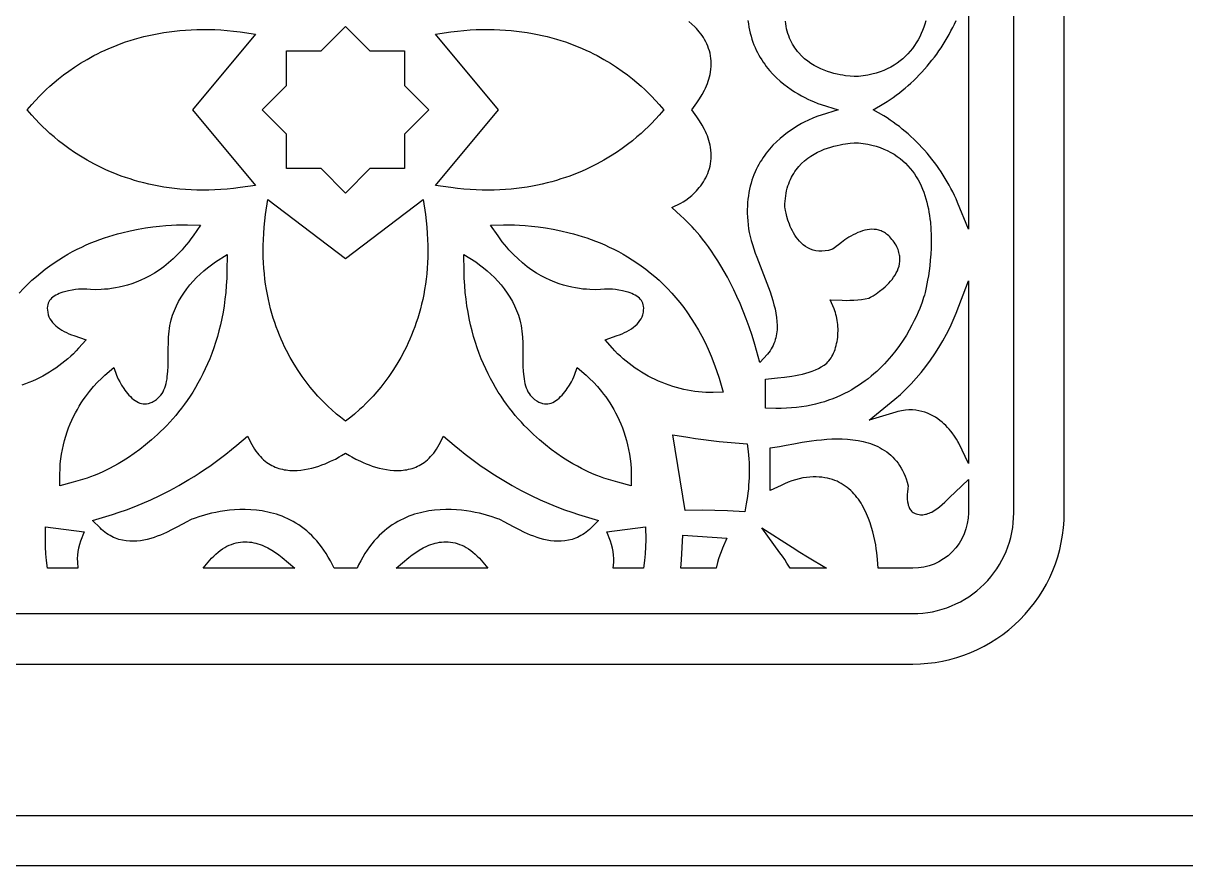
# Model space of a CAD drawing. Extents: x -600 to 600, y -1000 to 1000.
# Drawn here: x -221.3 to 9.1, y -740 to -572.9 of the extents above; entities that cross this region are included whole.
import ezdxf

# ---------------------------------------------------------------- set-up
doc = ezdxf.new("R2010")
doc.units = 0
doc.layers.add('LAYER_1', color=18, linetype='CONTINUOUS')
doc.layers.add('LAYER_2', color=4, linetype='CONTINUOUS')

msp = doc.modelspace()

# ---------------------------------------------------------------- linework, layer by layer
at = {"layer": 'LAYER_1'}
for points in [[(-34, -566.38), (-34, -613.78), (-36.15, -608.47), (-36.45, -607.77), (-36.77, -607.08), (-37.1, -606.39), (-37.45, -605.71), (-37.81, -605.03), (-38.19, -604.36), (-38.58, -603.7), (-38.98, -603.04), (-39.4, -602.4), (-39.83, -601.76), (-40.28, -601.13), (-40.74, -600.51), (-41.21, -599.89), (-41.69, -599.29), (-42.18, -598.7), (-42.69, -598.12), (-43.2, -597.55), (-43.73, -596.99), (-44.27, -596.44), (-44.81, -595.91), (-45.37, -595.39), (-45.93, -594.88), (-46.51, -594.38), (-47.09, -593.9), (-47.68, -593.43), (-48.28, -592.98), (-48.88, -592.54), (-49.5, -592.12), (-50.12, -591.71), (-50.74, -591.32), (-52.84, -590.08), (-50.74, -588.84), (-50.12, -588.45), (-49.5, -588.04), (-48.88, -587.62), (-48.28, -587.18), (-47.68, -586.73), (-47.09, -586.26), (-46.51, -585.78), (-45.93, -585.28), (-45.37, -584.78), (-44.81, -584.25), (-44.27, -583.72), (-43.73, -583.17), (-43.2, -582.61), (-42.69, -582.04), (-42.18, -581.46), (-41.69, -580.87), (-41.21, -580.27), (-40.74, -579.66), (-40.28, -579.04), (-39.83, -578.41), (-39.4, -577.77), (-38.98, -577.12), (-38.58, -576.46), (-38.19, -575.8), (-37.81, -575.13), (-37.45, -574.46), (-37.1, -573.77), (-36.77, -573.09), (-36.45, -572.39)], [(-77.68, -572.37), (-77.6, -573.03), (-77.49, -573.68), (-77.37, -574.31), (-77.23, -574.92), (-77.07, -575.51), (-76.89, -576.09), (-76.7, -576.66), (-76.49, -577.2), (-76.27, -577.74), (-76.03, -578.26), (-75.78, -578.76), (-75.52, -579.25), (-75.25, -579.72), (-74.96, -580.18), (-74.67, -580.63), (-74.36, -581.07), (-74.05, -581.49), (-73.73, -581.89), (-73.4, -582.28), (-72.72, -583.04), (-72.03, -583.74), (-71.31, -584.39), (-70.59, -584.99), (-69.87, -585.55), (-69.14, -586.06), (-68.43, -586.53), (-67.73, -586.95), (-67.06, -587.33), (-66.41, -587.67), (-65.8, -587.97), (-65.22, -588.24), (-64.7, -588.46), (-63.81, -588.81), (-63.19, -589.03), (-59.78, -590.08), (-63.19, -591.14), (-63.81, -591.35), (-64.7, -591.7), (-65.8, -592.19), (-66.41, -592.49), (-67.06, -592.83), (-67.73, -593.21), (-68.43, -593.64), (-69.14, -594.1), (-69.87, -594.61), (-70.59, -595.17), (-71.31, -595.77), (-72.03, -596.42), (-72.72, -597.12), (-73.4, -597.87), (-74.05, -598.68), (-74.36, -599.1), (-74.67, -599.53), (-74.96, -599.98), (-75.25, -600.44), (-75.52, -600.91), (-75.78, -601.4), (-76.03, -601.91), (-76.27, -602.42), (-76.49, -602.96), (-76.7, -603.51), (-76.89, -604.07), (-77.07, -604.65), (-77.23, -605.24), (-77.37, -605.86), (-77.49, -606.48), (-77.6, -607.13), (-77.68, -607.79), (-77.75, -608.47), (-77.79, -609.17), (-77.81, -609.88), (-77.81, -610.62), (-77.79, -611.37), (-77.73, -612.14), (-77.66, -612.93), (-77.56, -613.68), (-77.41, -614.44), (-77.23, -615.23), (-77.02, -616.02), (-76.78, -616.83), (-76.52, -617.66), (-76.23, -618.49), (-75.92, -619.33), (-75.27, -621.03), (-74.6, -622.75), (-73.93, -624.47), (-73.31, -626.19), (-73.02, -627.05), (-72.76, -627.9), (-72.52, -628.74), (-72.31, -629.59), (-72.14, -630.42), (-72.01, -631.25), (-71.93, -632.08), (-71.89, -632.89), (-71.92, -633.7), (-72, -634.49), (-72.07, -634.89), (-72.15, -635.28), (-72.26, -635.67), (-72.38, -636.05), (-72.52, -636.42), (-72.69, -636.8), (-72.87, -637.16), (-73.08, -637.52), (-73.3, -637.87), (-73.55, -638.21), (-73.82, -638.54), (-75.31, -640.18), (-76.33, -636.61), (-76.87, -634.85), (-77.44, -633.16), (-78.03, -631.55), (-78.62, -630), (-79.24, -628.53), (-79.86, -627.12), (-80.49, -625.77), (-81.12, -624.49), (-81.76, -623.28), (-82.4, -622.13), (-83.04, -621.04), (-83.67, -620.01), (-84.29, -619.04), (-84.91, -618.13), (-85.51, -617.27), (-86.1, -616.47), (-86.68, -615.73), (-87.23, -615.04), (-87.77, -614.41), (-88.27, -613.82), (-88.75, -613.29), (-89.64, -612.37), (-90.38, -611.64), (-90.98, -611.09), (-92.78, -609.46), (-90.97, -608.62), (-90.49, -608.35), (-89.96, -608), (-89.39, -607.57), (-88.79, -607.07), (-88.19, -606.49), (-87.9, -606.19), (-87.6, -605.86), (-87.32, -605.51), (-87.04, -605.15), (-86.77, -604.78), (-86.52, -604.39), (-86.27, -603.98), (-86.05, -603.57), (-85.84, -603.13), (-85.65, -602.69), (-85.48, -602.23), (-85.33, -601.76), (-85.2, -601.28), (-85.1, -600.78), (-85.02, -600.28), (-84.97, -599.75), (-84.96, -599.22), (-84.97, -598.67), (-85.02, -598.11), (-85.1, -597.53), (-85.19, -597.08), (-85.29, -596.63), (-85.42, -596.17), (-85.56, -595.72), (-85.72, -595.28), (-85.9, -594.83), (-86.09, -594.4), (-86.29, -593.97), (-86.75, -593.11), (-87.25, -592.27), (-87.78, -591.46), (-88.79, -590.08), (-87.78, -588.7), (-87.25, -587.89), (-86.75, -587.06), (-86.29, -586.19), (-86.09, -585.77), (-85.9, -585.33), (-85.72, -584.88), (-85.56, -584.44), (-85.42, -583.99), (-85.29, -583.54), (-85.19, -583.08), (-85.1, -582.63), (-85.02, -582.05), (-84.97, -581.49), (-84.96, -580.94), (-84.97, -580.41), (-85.02, -579.89), (-85.1, -579.38), (-85.2, -578.88), (-85.33, -578.4), (-85.48, -577.93), (-85.65, -577.47), (-85.84, -577.03), (-86.05, -576.6), (-86.27, -576.18), (-86.52, -575.77), (-86.77, -575.38), (-87.04, -575.01), (-87.32, -574.65), (-87.6, -574.3), (-87.9, -573.98), (-88.19, -573.67), (-88.79, -573.09), (-89.39, -572.59)], [(-42.42, -572.44), (-42.62, -573.09), (-42.84, -573.73), (-43.09, -574.36), (-43.36, -574.98), (-43.65, -575.6), (-43.97, -576.2), (-44.32, -576.79), (-44.69, -577.36), (-45.09, -577.92), (-45.52, -578.46), (-45.98, -578.98), (-46.47, -579.48), (-46.99, -579.96), (-47.54, -580.41), (-48.12, -580.84), (-48.73, -581.25), (-49.38, -581.63), (-50.06, -581.97), (-50.77, -582.29), (-51.51, -582.58), (-52.29, -582.83), (-53.1, -583.05), (-53.95, -583.23), (-54.83, -583.38), (-55.77, -583.5), (-56.1, -583.51), (-56.65, -583.49), (-57.4, -583.44), (-58.34, -583.33), (-58.87, -583.25), (-59.43, -583.14), (-60.02, -583.02), (-60.63, -582.87), (-61.27, -582.69), (-61.91, -582.48), (-62.57, -582.24), (-63.23, -581.96), (-63.89, -581.65), (-64.55, -581.29), (-65.2, -580.89), (-65.84, -580.45), (-66.45, -579.96), (-67.04, -579.41), (-67.6, -578.82), (-67.87, -578.5), (-68.13, -578.16), (-68.38, -577.81), (-68.61, -577.45), (-68.84, -577.08), (-69.05, -576.69), (-69.25, -576.28), (-69.43, -575.86), (-69.6, -575.42), (-69.75, -574.97), (-69.89, -574.51), (-70.01, -574.03), (-70.11, -573.53), (-70.19, -573.02), (-70.26, -572.5)], [(-222.09, -626.42), (-221.26, -625.54), (-220.42, -624.7), (-219.57, -623.89), (-218.7, -623.12), (-217.83, -622.39), (-216.94, -621.7), (-216.05, -621.04), (-215.16, -620.41), (-214.25, -619.81), (-213.35, -619.25), (-212.44, -618.72), (-211.53, -618.22), (-210.62, -617.75), (-209.71, -617.31), (-208.8, -616.89), (-207.9, -616.5), (-207, -616.14), (-206.11, -615.8), (-205.22, -615.49), (-204.35, -615.2), (-203.48, -614.94), (-202.63, -614.69), (-201.78, -614.46), (-200.14, -614.07), (-198.55, -613.75), (-197.04, -613.49), (-195.61, -613.3), (-194.28, -613.15), (-193.04, -613.04), (-191.91, -612.97), (-190.91, -612.93), (-190.03, -612.92), (-188.72, -612.92), (-186.18, -612.96), (-187.65, -615.1), (-188.08, -615.69), (-188.51, -616.26), (-188.94, -616.81), (-189.38, -617.33), (-189.82, -617.84), (-190.27, -618.32), (-190.72, -618.79), (-191.62, -619.67), (-192.54, -620.47), (-193.45, -621.2), (-194.37, -621.86), (-195.29, -622.46), (-196.21, -622.99), (-197.12, -623.47), (-198.02, -623.89), (-198.9, -624.25), (-199.77, -624.57), (-200.62, -624.84), (-201.45, -625.07), (-202.26, -625.26), (-203.04, -625.41), (-203.79, -625.54), (-204.5, -625.63), (-205.18, -625.69), (-205.83, -625.73), (-206.99, -625.76), (-207.96, -625.74), (-208.73, -625.69), (-209.24, -625.65), (-209.46, -625.64), (-209.9, -625.65), (-210.37, -625.69), (-210.95, -625.74), (-211.62, -625.84), (-212.35, -625.97), (-213.11, -626.16), (-213.47, -626.27), (-213.84, -626.4), (-214.19, -626.54), (-214.53, -626.7), (-214.85, -626.87), (-215.15, -627.06), (-215.43, -627.26), (-215.67, -627.47), (-215.89, -627.7), (-216.07, -627.93), (-216.23, -628.18), (-216.35, -628.45), (-216.45, -628.74), (-216.51, -629.06), (-216.54, -629.42), (-216.52, -629.81), (-216.46, -630.25), (-216.33, -630.74), (-216.27, -630.94), (-216.2, -631.12), (-216.01, -631.52), (-215.78, -631.89), (-215.51, -632.24), (-215.2, -632.58), (-214.86, -632.9), (-214.48, -633.21), (-214.08, -633.5), (-213.65, -633.78), (-213.2, -634.03), (-212.73, -634.27), (-212.25, -634.49), (-211.76, -634.7), (-211.28, -634.88), (-208.86, -635.69), (-210.32, -637.37), (-210.83, -637.92), (-211.36, -638.45), (-211.9, -638.96), (-212.46, -639.46), (-213.03, -639.95), (-213.62, -640.42), (-214.22, -640.87), (-214.84, -641.31), (-215.47, -641.73), (-216.11, -642.13), (-216.76, -642.52), (-217.42, -642.88), (-218.09, -643.23), (-218.77, -643.57), (-219.46, -643.88), (-220.16, -644.18), (-220.86, -644.45), (-221.57, -644.71)]]:
    msp.add_lwpolyline(points, dxfattribs=at)
for points in [[(-145.76, -601.75), (-152.6, -601.75), (-157.43, -606.59), (-162.27, -601.75), (-169.11, -601.75), (-169.1, -594.91), (-173.94, -590.08), (-169.1, -585.25), (-169.11, -578.41), (-162.27, -578.42), (-157.43, -573.58), (-152.6, -578.42), (-145.76, -578.41), (-145.77, -585.25), (-140.93, -590.08), (-145.77, -594.91)], [(-175.24, -605.1), (-178.32, -605.53), (-179.61, -605.68), (-180.87, -605.81), (-182.12, -605.9), (-183.34, -605.97), (-184.55, -606), (-185.73, -606.01), (-186.89, -606), (-188.04, -605.96), (-189.16, -605.89), (-190.26, -605.8), (-191.34, -605.69), (-192.4, -605.56), (-193.44, -605.4), (-194.46, -605.23), (-195.45, -605.04), (-196.43, -604.82), (-197.39, -604.6), (-198.32, -604.35), (-199.24, -604.09), (-200.14, -603.81), (-201.01, -603.52), (-201.87, -603.22), (-202.7, -602.91), (-203.51, -602.58), (-204.31, -602.25), (-205.08, -601.9), (-205.84, -601.55), (-207.28, -600.82), (-208.65, -600.07), (-209.93, -599.3), (-211.14, -598.53), (-212.27, -597.75), (-213.32, -596.98), (-214.29, -596.22), (-215.18, -595.48), (-216, -594.77), (-216.74, -594.09), (-217.4, -593.45), (-217.99, -592.86), (-218.94, -591.85), (-219.58, -591.13), (-220.51, -590.08), (-219.58, -589.03), (-218.94, -588.31), (-217.99, -587.31), (-217.4, -586.71), (-216.74, -586.07), (-216, -585.4), (-215.18, -584.68), (-214.29, -583.94), (-213.32, -583.18), (-212.27, -582.41), (-211.14, -581.63), (-209.93, -580.86), (-208.65, -580.09), (-207.28, -579.34), (-206.57, -578.97), (-205.83, -578.61), (-205.08, -578.26), (-204.31, -577.91), (-203.51, -577.58), (-202.7, -577.25), (-201.87, -576.94), (-201.01, -576.64), (-200.14, -576.35), (-199.24, -576.07), (-198.32, -575.81), (-197.39, -575.57), (-196.43, -575.34), (-195.45, -575.13), (-194.46, -574.93), (-193.44, -574.76), (-192.4, -574.61), (-191.34, -574.47), (-190.26, -574.36), (-189.16, -574.27), (-188.04, -574.21), (-186.89, -574.16), (-185.73, -574.15), (-184.55, -574.16), (-183.34, -574.2), (-182.12, -574.26), (-180.87, -574.35), (-179.61, -574.48), (-178.32, -574.63), (-175.24, -575.07), (-187.75, -590.08)], [(-133.99, -574.35), (-132.75, -574.26), (-131.52, -574.2), (-130.32, -574.16), (-129.14, -574.15), (-127.97, -574.16), (-126.83, -574.21), (-125.71, -574.27), (-124.61, -574.36), (-123.53, -574.47), (-122.47, -574.61), (-121.43, -574.76), (-120.41, -574.93), (-119.41, -575.13), (-118.44, -575.34), (-117.48, -575.57), (-116.54, -575.81), (-115.63, -576.07), (-114.73, -576.35), (-113.86, -576.64), (-113, -576.94), (-112.17, -577.25), (-111.35, -577.58), (-110.56, -577.91), (-109.79, -578.26), (-109.03, -578.61), (-108.3, -578.97), (-107.58, -579.34), (-106.22, -580.09), (-104.93, -580.86), (-103.73, -581.63), (-102.6, -582.41), (-101.55, -583.18), (-100.58, -583.94), (-99.68, -584.68), (-98.87, -585.4), (-98.13, -586.07), (-97.46, -586.71), (-96.87, -587.31), (-95.93, -588.31), (-95.29, -589.03), (-94.36, -590.08), (-95.29, -591.13), (-95.93, -591.85), (-96.87, -592.86), (-97.46, -593.45), (-98.13, -594.09), (-98.87, -594.77), (-99.68, -595.48), (-100.58, -596.22), (-101.55, -596.98), (-102.6, -597.75), (-103.73, -598.53), (-104.93, -599.3), (-106.22, -600.07), (-107.59, -600.82), (-109.03, -601.55), (-109.79, -601.9), (-110.56, -602.25), (-111.35, -602.58), (-112.17, -602.91), (-113, -603.22), (-113.86, -603.52), (-114.73, -603.81), (-115.63, -604.09), (-116.54, -604.35), (-117.48, -604.6), (-118.44, -604.82), (-119.41, -605.04), (-120.41, -605.23), (-121.43, -605.4), (-122.47, -605.56), (-123.53, -605.69), (-124.61, -605.8), (-125.71, -605.89), (-126.83, -605.96), (-127.97, -606), (-129.14, -606.01), (-130.32, -606), (-131.52, -605.97), (-132.75, -605.9), (-133.99, -605.81), (-135.26, -605.68), (-136.55, -605.53), (-139.62, -605.1), (-127.12, -590.08), (-139.62, -575.07), (-136.55, -574.63), (-135.26, -574.48)], [(-41.42, -613.69), (-41.37, -614.99), (-41.36, -616.28), (-41.39, -617.53), (-41.45, -618.74), (-41.54, -619.9), (-41.66, -621.01), (-41.79, -622.04), (-41.93, -623), (-42.07, -623.88), (-42.35, -625.33), (-42.58, -626.34), (-42.71, -626.85), (-42.86, -627.34), (-43.16, -628.24), (-43.64, -629.49), (-43.95, -630.23), (-44.31, -631.04), (-44.73, -631.9), (-45.19, -632.81), (-45.71, -633.76), (-46.29, -634.75), (-46.93, -635.77), (-47.64, -636.8), (-48.4, -637.84), (-49.24, -638.89), (-50.14, -639.92), (-50.62, -640.44), (-51.11, -640.95), (-51.63, -641.46), (-52.16, -641.96), (-52.71, -642.45), (-53.28, -642.93), (-53.87, -643.41), (-54.48, -643.87), (-55.11, -644.32), (-55.76, -644.76), (-56.43, -645.18), (-57.12, -645.6), (-57.83, -645.99), (-58.56, -646.37), (-59.31, -646.73), (-60.08, -647.07), (-60.88, -647.39), (-61.69, -647.69), (-62.53, -647.97), (-63.39, -648.23), (-64.28, -648.46), (-65.18, -648.66), (-66.11, -648.84), (-67.06, -649), (-68.03, -649.12), (-69.02, -649.22), (-70.04, -649.28), (-71.08, -649.32), (-72.15, -649.32), (-74.19, -649.27), (-74.19, -643.48), (-71.85, -643.24), (-70.41, -643.08), (-68.98, -642.88), (-68.28, -642.77), (-67.59, -642.64), (-66.9, -642.49), (-66.24, -642.31), (-65.58, -642.12), (-64.94, -641.9), (-64.32, -641.65), (-63.72, -641.36), (-63.14, -641.05), (-62.58, -640.7), (-62.32, -640.51), (-62.08, -640.31), (-61.85, -640.08), (-61.63, -639.84), (-61.42, -639.57), (-61.22, -639.28), (-61.03, -638.98), (-60.86, -638.66), (-60.7, -638.32), (-60.55, -637.97), (-60.42, -637.61), (-60.3, -637.23), (-60.19, -636.84), (-60.1, -636.45), (-60.02, -636.04), (-59.95, -635.63), (-59.9, -635.21), (-59.86, -634.79), (-59.84, -634.36), (-59.83, -633.94), (-59.83, -633.51), (-59.85, -633.09), (-59.88, -632.67), (-59.93, -632.26), (-59.99, -631.85), (-60.06, -631.44), (-60.14, -631.05), (-60.24, -630.67), (-60.35, -630.3), (-60.47, -629.94), (-60.6, -629.59), (-61.39, -627.79), (-59.01, -627.87), (-58.23, -627.88), (-57.46, -627.87), (-56.69, -627.84), (-55.92, -627.78), (-55.17, -627.7), (-54.42, -627.58), (-53.75, -627.44), (-53.7, -627.42), (-53.38, -627.25), (-52.89, -626.97), (-52.28, -626.58), (-51.6, -626.08), (-50.86, -625.5), (-50.5, -625.18), (-50.14, -624.84), (-49.78, -624.48), (-49.44, -624.1), (-49.11, -623.71), (-48.81, -623.3), (-48.53, -622.88), (-48.28, -622.44), (-48.06, -622), (-47.88, -621.55), (-47.73, -621.08), (-47.63, -620.61), (-47.57, -620.13), (-47.56, -619.63), (-47.57, -619.4), (-47.59, -619.14), (-47.63, -618.89), (-47.69, -618.63), (-47.75, -618.36), (-47.84, -618.09), (-47.94, -617.82), (-48.05, -617.54), (-48.19, -617.25), (-48.34, -616.96), (-48.52, -616.67), (-48.71, -616.37), (-48.92, -616.07), (-49.14, -615.8), (-49.35, -615.54), (-49.57, -615.31), (-49.78, -615.1), (-50, -614.91), (-50.22, -614.73), (-50.43, -614.58), (-50.65, -614.44), (-50.87, -614.31), (-51.09, -614.2), (-51.31, -614.11), (-51.53, -614.02), (-51.74, -613.96), (-52.2, -613.85), (-52.65, -613.8), (-53.11, -613.78), (-53.57, -613.81), (-54.04, -613.87), (-54.51, -613.97), (-54.98, -614.1), (-55.46, -614.26), (-55.92, -614.45), (-56.38, -614.66), (-56.83, -614.88), (-57.26, -615.12), (-57.67, -615.37), (-58.46, -615.88), (-59.16, -616.38), (-59.74, -616.84), (-60.21, -617.22), (-60.58, -617.51), (-60.92, -617.75), (-61.72, -617.96), (-62.38, -618.08), (-63.01, -618.13), (-63.63, -618.11), (-64.22, -618.04), (-64.78, -617.9), (-65.31, -617.71), (-65.81, -617.46), (-66.28, -617.18), (-66.71, -616.86), (-67.1, -616.52), (-67.47, -616.14), (-67.8, -615.75), (-68.11, -615.34), (-68.39, -614.92), (-68.65, -614.5), (-68.88, -614.06), (-69.1, -613.63), (-69.29, -613.2), (-69.46, -612.77), (-69.75, -611.97), (-69.97, -611.22), (-70.14, -610.57), (-70.25, -610.04), (-70.32, -609.64), (-70.35, -609.38), (-70.34, -608.76), (-70.31, -608.21), (-70.26, -607.66), (-70.19, -607.14), (-70.11, -606.63), (-70.01, -606.13), (-69.89, -605.65), (-69.75, -605.19), (-69.6, -604.74), (-69.43, -604.3), (-69.25, -603.88), (-69.05, -603.48), (-68.84, -603.09), (-68.61, -602.71), (-68.38, -602.35), (-68.13, -602), (-67.87, -601.67), (-67.6, -601.34), (-67.04, -600.75), (-66.45, -600.21), (-65.84, -599.71), (-65.2, -599.27), (-64.55, -598.87), (-63.89, -598.52), (-63.23, -598.2), (-62.57, -597.92), (-61.91, -597.68), (-61.27, -597.47), (-60.63, -597.3), (-60.02, -597.14), (-59.43, -597.02), (-58.87, -596.92), (-58.34, -596.83), (-57.4, -596.72), (-56.65, -596.67), (-56.1, -596.65), (-55.77, -596.66), (-54.83, -596.78), (-53.95, -596.93), (-53.1, -597.11), (-52.29, -597.33), (-51.51, -597.59), (-50.77, -597.87), (-50.06, -598.19), (-49.38, -598.54), (-48.73, -598.91), (-48.12, -599.32), (-47.54, -599.75), (-46.99, -600.2), (-46.47, -600.68), (-45.98, -601.18), (-45.52, -601.71), (-45.09, -602.25), (-44.69, -602.8), (-44.32, -603.38), (-43.97, -603.96), (-43.65, -604.57), (-43.36, -605.18), (-43.09, -605.8), (-42.84, -606.44), (-42.62, -607.08), (-42.42, -607.72), (-42.24, -608.38), (-42.07, -609.04), (-41.93, -609.7), (-41.81, -610.36), (-41.7, -611.03), (-41.61, -611.69), (-41.53, -612.37)], [(-147.25, -640.54), (-148.03, -641.79), (-148.83, -642.96), (-149.63, -644.04), (-150.42, -645.06), (-151.2, -645.99), (-151.95, -646.85), (-152.68, -647.63), (-153.38, -648.34), (-154.03, -648.97), (-154.64, -649.54), (-155.67, -650.43), (-156.41, -651.04), (-157.43, -651.84), (-158.45, -651.04), (-159.2, -650.43), (-160.22, -649.54), (-160.83, -648.97), (-161.49, -648.34), (-162.18, -647.63), (-162.91, -646.85), (-163.67, -645.99), (-164.45, -645.06), (-165.24, -644.04), (-166.04, -642.96), (-166.83, -641.79), (-167.62, -640.54), (-168.39, -639.22), (-169.13, -637.82), (-169.5, -637.08), (-169.85, -636.33), (-170.2, -635.56), (-170.53, -634.76), (-170.86, -633.95), (-171.17, -633.12), (-171.46, -632.26), (-171.75, -631.39), (-172.02, -630.49), (-172.27, -629.58), (-172.5, -628.64), (-172.72, -627.69), (-172.92, -626.71), (-173.1, -625.71), (-173.26, -624.69), (-173.4, -623.65), (-173.52, -622.59), (-173.61, -621.51), (-173.68, -620.41), (-173.73, -619.29), (-173.74, -618.15), (-173.74, -616.98), (-173.7, -615.8), (-173.64, -614.59), (-173.54, -613.36), (-173.42, -612.12), (-173.27, -610.85), (-172.84, -607.89), (-157.43, -619.57), (-142.03, -607.89), (-141.6, -610.85), (-141.45, -612.12), (-141.32, -613.36), (-141.23, -614.59), (-141.17, -615.8), (-141.13, -616.98), (-141.12, -618.15), (-141.14, -619.29), (-141.19, -620.41), (-141.26, -621.51), (-141.35, -622.59), (-141.47, -623.65), (-141.6, -624.69), (-141.76, -625.71), (-141.94, -626.71), (-142.14, -627.69), (-142.36, -628.64), (-142.6, -629.58), (-142.85, -630.49), (-143.12, -631.39), (-143.4, -632.26), (-143.7, -633.12), (-144.01, -633.95), (-144.33, -634.76), (-144.67, -635.56), (-145.01, -636.33), (-145.37, -637.08), (-145.73, -637.82), (-146.48, -639.22)], [(-83.39, -643.31), (-82.56, -646.09), (-84.56, -646.16), (-85.29, -646.17), (-86.02, -646.14), (-86.75, -646.1), (-87.49, -646.03), (-88.22, -645.94), (-88.95, -645.83), (-89.69, -645.69), (-90.41, -645.54), (-91.14, -645.36), (-91.86, -645.17), (-92.58, -644.95), (-93.3, -644.71), (-94.01, -644.45), (-94.71, -644.18), (-95.41, -643.88), (-96.1, -643.57), (-96.78, -643.23), (-97.45, -642.88), (-98.11, -642.52), (-98.76, -642.13), (-99.4, -641.73), (-100.03, -641.31), (-100.65, -640.87), (-101.25, -640.42), (-101.84, -639.95), (-102.41, -639.46), (-102.97, -638.96), (-103.51, -638.45), (-104.04, -637.92), (-104.54, -637.37), (-106.01, -635.69), (-103.59, -634.88), (-103.11, -634.7), (-102.62, -634.49), (-102.14, -634.27), (-101.67, -634.03), (-101.22, -633.78), (-100.79, -633.5), (-100.38, -633.21), (-100.01, -632.9), (-99.66, -632.58), (-99.36, -632.24), (-99.09, -631.89), (-98.86, -631.52), (-98.67, -631.12), (-98.6, -630.94), (-98.53, -630.74), (-98.41, -630.25), (-98.35, -629.81), (-98.33, -629.42), (-98.36, -629.06), (-98.42, -628.74), (-98.51, -628.45), (-98.64, -628.18), (-98.79, -627.93), (-98.98, -627.7), (-99.19, -627.47), (-99.44, -627.26), (-99.71, -627.06), (-100.01, -626.87), (-100.33, -626.7), (-100.67, -626.54), (-101.03, -626.4), (-101.4, -626.27), (-101.76, -626.16), (-102.52, -625.97), (-103.24, -625.84), (-103.91, -625.74), (-104.5, -625.69), (-104.96, -625.65), (-105.41, -625.64), (-105.62, -625.65), (-106.14, -625.69), (-106.9, -625.74), (-107.88, -625.76), (-109.03, -625.73), (-109.68, -625.69), (-110.37, -625.63), (-111.08, -625.54), (-111.83, -625.41), (-112.61, -625.26), (-113.42, -625.07), (-114.25, -624.84), (-115.1, -624.57), (-115.97, -624.25), (-116.85, -623.89), (-117.75, -623.47), (-118.66, -622.99), (-119.57, -622.46), (-120.49, -621.86), (-121.41, -621.2), (-122.33, -620.47), (-123.24, -619.67), (-124.14, -618.79), (-124.6, -618.32), (-125.04, -617.84), (-125.48, -617.33), (-125.92, -616.81), (-126.36, -616.26), (-126.79, -615.69), (-127.21, -615.1), (-128.68, -612.96), (-126.15, -612.92), (-124.84, -612.92), (-123.96, -612.93), (-122.95, -612.97), (-121.83, -613.04), (-120.59, -613.15), (-119.25, -613.3), (-117.82, -613.49), (-116.31, -613.75), (-114.73, -614.07), (-113.09, -614.46), (-112.24, -614.69), (-111.39, -614.94), (-110.52, -615.2), (-109.64, -615.49), (-108.76, -615.8), (-107.87, -616.14), (-106.97, -616.5), (-106.06, -616.89), (-105.16, -617.31), (-104.25, -617.75), (-103.34, -618.22), (-102.43, -618.72), (-101.52, -619.25), (-100.61, -619.81), (-99.71, -620.41), (-98.81, -621.04), (-97.92, -621.7), (-97.04, -622.39), (-96.16, -623.12), (-95.3, -623.89), (-94.45, -624.7), (-93.61, -625.54), (-92.78, -626.42), (-91.97, -627.35), (-91.18, -628.31), (-90.4, -629.31), (-89.64, -630.36), (-88.91, -631.45), (-88.19, -632.58), (-87.5, -633.76), (-86.83, -634.98), (-86.19, -636.25), (-85.57, -637.56), (-84.98, -638.93), (-84.42, -640.34), (-83.89, -641.8)], [(-184.77, -640.48), (-185.22, -641.48), (-185.68, -642.45), (-186.17, -643.39), (-186.67, -644.3), (-187.18, -645.19), (-187.71, -646.06), (-188.25, -646.89), (-188.8, -647.71), (-189.36, -648.49), (-189.93, -649.25), (-190.51, -649.99), (-191.09, -650.7), (-191.68, -651.39), (-192.27, -652.05), (-192.87, -652.69), (-193.47, -653.31), (-194.07, -653.91), (-194.67, -654.48), (-195.87, -655.55), (-197.05, -656.54), (-198.21, -657.45), (-199.34, -658.27), (-200.43, -659.01), (-201.48, -659.68), (-202.46, -660.27), (-203.38, -660.79), (-204.23, -661.24), (-204.99, -661.63), (-205.67, -661.95), (-206.69, -662.4), (-207.25, -662.62), (-207.94, -662.88), (-208.64, -663.12), (-210.03, -663.53), (-211.4, -663.92), (-214.03, -664.68), (-214.04, -662.33), (-214.01, -661.3), (-213.95, -660.3), (-213.84, -659.32), (-213.71, -658.37), (-213.54, -657.43), (-213.35, -656.53), (-213.12, -655.65), (-212.87, -654.79), (-212.6, -653.96), (-212.31, -653.15), (-211.99, -652.37), (-211.66, -651.61), (-211.31, -650.88), (-210.95, -650.18), (-210.57, -649.5), (-210.19, -648.84), (-209.8, -648.22), (-209.4, -647.61), (-208.99, -647.04), (-208.59, -646.49), (-208.17, -645.96), (-207.37, -644.99), (-206.57, -644.12), (-205.81, -643.36), (-205.1, -642.7), (-203.35, -641.22), (-202.82, -642.73), (-202.7, -643.03), (-202.48, -643.48), (-202.19, -644.04), (-201.82, -644.67), (-201.39, -645.35), (-201.15, -645.69), (-200.89, -646.03), (-200.63, -646.36), (-200.35, -646.67), (-200.06, -646.97), (-199.75, -647.26), (-199.45, -647.51), (-199.13, -647.74), (-198.81, -647.94), (-198.49, -648.11), (-198.17, -648.24), (-197.84, -648.34), (-197.52, -648.4), (-197.19, -648.42), (-196.85, -648.4), (-196.48, -648.33), (-196.31, -648.29), (-196.12, -648.22), (-195.93, -648.15), (-195.73, -648.05), (-195.52, -647.94), (-195.32, -647.82), (-194.87, -647.51), (-194.56, -647.24), (-194.28, -646.96), (-194.03, -646.66), (-193.8, -646.33), (-193.6, -645.99), (-193.42, -645.62), (-193.26, -645.23), (-193.12, -644.82), (-193, -644.39), (-192.9, -643.94), (-192.81, -643.47), (-192.75, -642.99), (-192.65, -641.96), (-192.59, -640.9), (-192.57, -638.64), (-192.56, -637.49), (-192.54, -636.33), (-192.5, -635.16), (-192.4, -634.02), (-192.33, -633.44), (-192.23, -632.87), (-192.12, -632.31), (-191.98, -631.76), (-191.69, -630.82), (-191.35, -629.89), (-190.95, -628.99), (-190.5, -628.11), (-190, -627.25), (-189.47, -626.42), (-188.89, -625.61), (-188.28, -624.83), (-187.64, -624.08), (-186.96, -623.36), (-186.26, -622.67), (-185.53, -622.02), (-184.78, -621.4), (-184.01, -620.81), (-183.23, -620.26), (-180.89, -618.78), (-180.93, -622.08), (-180.97, -623.51), (-181.06, -624.92), (-181.17, -626.29), (-181.32, -627.64), (-181.5, -628.95), (-181.71, -630.23), (-181.95, -631.49), (-182.22, -632.71), (-182.51, -633.91), (-182.83, -635.07), (-183.17, -636.21), (-183.54, -637.32), (-183.93, -638.4), (-184.34, -639.45)], [(-100.84, -664.68), (-103.47, -663.92), (-104.84, -663.53), (-106.22, -663.12), (-106.92, -662.88), (-107.62, -662.62), (-108.18, -662.4), (-109.2, -661.95), (-109.88, -661.63), (-110.64, -661.24), (-111.49, -660.79), (-112.41, -660.27), (-113.39, -659.68), (-114.43, -659.01), (-115.53, -658.27), (-116.66, -657.45), (-117.82, -656.54), (-119, -655.55), (-120.19, -654.48), (-120.8, -653.91), (-121.4, -653.31), (-122, -652.69), (-122.59, -652.05), (-123.19, -651.39), (-123.78, -650.7), (-124.36, -649.99), (-124.94, -649.25), (-125.51, -648.49), (-126.07, -647.71), (-126.62, -646.89), (-127.16, -646.06), (-127.69, -645.19), (-128.2, -644.3), (-128.7, -643.39), (-129.18, -642.45), (-129.65, -641.48), (-130.1, -640.48), (-130.53, -639.45), (-130.94, -638.4), (-131.33, -637.32), (-131.69, -636.21), (-132.04, -635.07), (-132.36, -633.91), (-132.65, -632.71), (-132.92, -631.49), (-133.15, -630.23), (-133.36, -628.95), (-133.54, -627.64), (-133.69, -626.29), (-133.81, -624.92), (-133.89, -623.51), (-133.94, -622.08), (-133.97, -618.78), (-131.64, -620.26), (-130.85, -620.81), (-130.09, -621.4), (-129.34, -622.02), (-128.61, -622.67), (-127.91, -623.36), (-127.23, -624.08), (-126.59, -624.83), (-125.97, -625.61), (-125.4, -626.42), (-124.86, -627.25), (-124.37, -628.11), (-123.92, -628.99), (-123.52, -629.89), (-123.17, -630.82), (-122.88, -631.76), (-122.75, -632.31), (-122.63, -632.87), (-122.54, -633.44), (-122.47, -634.02), (-122.37, -635.16), (-122.32, -636.33), (-122.3, -637.49), (-122.3, -638.64), (-122.27, -640.9), (-122.22, -641.96), (-122.12, -642.99), (-122.05, -643.47), (-121.97, -643.94), (-121.87, -644.39), (-121.74, -644.82), (-121.61, -645.23), (-121.45, -645.62), (-121.27, -645.99), (-121.06, -646.33), (-120.84, -646.66), (-120.59, -646.96), (-120.31, -647.24), (-119.99, -647.51), (-119.55, -647.82), (-119.35, -647.94), (-119.14, -648.05), (-118.94, -648.15), (-118.75, -648.22), (-118.56, -648.29), (-118.39, -648.33), (-118.02, -648.4), (-117.68, -648.42), (-117.35, -648.4), (-117.02, -648.34), (-116.7, -648.24), (-116.38, -648.11), (-116.05, -647.94), (-115.74, -647.74), (-115.42, -647.51), (-115.11, -647.26), (-114.81, -646.97), (-114.52, -646.67), (-114.24, -646.36), (-113.97, -646.03), (-113.72, -645.69), (-113.48, -645.35), (-113.04, -644.67), (-112.68, -644.04), (-112.39, -643.48), (-112.17, -643.03), (-112.05, -642.73), (-111.51, -641.22), (-109.77, -642.7), (-109.05, -643.36), (-108.29, -644.12), (-107.5, -644.99), (-106.69, -645.96), (-106.28, -646.49), (-105.87, -647.04), (-105.47, -647.61), (-105.07, -648.22), (-104.68, -648.84), (-104.29, -649.5), (-103.92, -650.18), (-103.56, -650.88), (-103.21, -651.61), (-102.88, -652.37), (-102.56, -653.15), (-102.27, -653.96), (-101.99, -654.79), (-101.74, -655.65), (-101.52, -656.53), (-101.33, -657.43), (-101.16, -658.37), (-101.02, -659.32), (-100.92, -660.3), (-100.85, -661.3), (-100.82, -662.33)], [(-34, -624), (-34, -660.22), (-35.92, -656.2), (-36.09, -655.87), (-36.37, -655.4), (-36.74, -654.82), (-37.22, -654.15), (-37.49, -653.81), (-37.79, -653.45), (-38.11, -653.09), (-38.46, -652.72), (-38.83, -652.37), (-39.22, -652.02), (-39.64, -651.68), (-40.08, -651.35), (-40.54, -651.04), (-41.03, -650.76), (-41.54, -650.49), (-42.07, -650.26), (-42.62, -650.06), (-43.2, -649.89), (-43.8, -649.76), (-44.43, -649.66), (-45.09, -649.62), (-45.77, -649.62), (-46.48, -649.67), (-47.23, -649.78), (-47.61, -649.85), (-48, -649.94), (-48.39, -650.05), (-53.67, -651.67), (-48.59, -647.5), (-47.48, -646.52), (-46.4, -645.5), (-45.35, -644.42), (-44.33, -643.31), (-43.35, -642.16), (-42.41, -640.97), (-41.5, -639.74), (-40.64, -638.49), (-39.82, -637.2), (-39.04, -635.89), (-38.31, -634.55), (-37.63, -633.19), (-36.99, -631.81), (-36.41, -630.41)], [(-110.43, -674.32), (-110.77, -674.52), (-111.12, -674.71), (-111.47, -674.88), (-111.83, -675.03), (-112.53, -675.28), (-113.24, -675.46), (-113.96, -675.58), (-114.67, -675.65), (-115.38, -675.66), (-116.09, -675.63), (-116.79, -675.55), (-117.48, -675.44), (-118.16, -675.29), (-118.83, -675.11), (-119.48, -674.9), (-120.13, -674.67), (-120.76, -674.43), (-121.37, -674.17), (-121.97, -673.89), (-123.1, -673.34), (-124.16, -672.78), (-125.97, -671.8), (-126.69, -671.42), (-126.99, -671.29), (-127.25, -671.18), (-127.62, -671.05), (-128.39, -670.79), (-129.5, -670.45), (-130.17, -670.28), (-130.91, -670.1), (-131.71, -669.93), (-132.58, -669.77), (-133.49, -669.63), (-134.45, -669.51), (-135.46, -669.42), (-136.5, -669.37), (-137.57, -669.36), (-138.66, -669.4), (-139.78, -669.49), (-140.33, -669.55), (-140.9, -669.63), (-141.46, -669.73), (-142.03, -669.85), (-142.6, -669.98), (-143.16, -670.13), (-143.73, -670.3), (-144.29, -670.49), (-144.86, -670.69), (-145.42, -670.92), (-145.97, -671.17), (-146.53, -671.45), (-147.08, -671.74), (-147.62, -672.06), (-148.16, -672.41), (-148.69, -672.78), (-149.22, -673.18), (-149.74, -673.6), (-150.25, -674.05), (-150.75, -674.53), (-151.25, -675.04), (-151.74, -675.59), (-152.21, -676.16), (-152.68, -676.76), (-153.13, -677.4), (-153.58, -678.08), (-154.01, -678.78), (-154.42, -679.53), (-154.83, -680.31), (-155.15, -681), (-159.71, -681), (-160.04, -680.31), (-160.44, -679.53), (-160.86, -678.78), (-161.29, -678.08), (-161.73, -677.4), (-162.19, -676.76), (-162.65, -676.16), (-163.13, -675.59), (-163.62, -675.04), (-164.11, -674.53), (-164.62, -674.05), (-165.13, -673.6), (-165.65, -673.18), (-166.17, -672.78), (-166.71, -672.41), (-167.25, -672.06), (-167.79, -671.74), (-168.34, -671.45), (-168.89, -671.17), (-169.45, -670.92), (-170.01, -670.69), (-170.57, -670.49), (-171.14, -670.3), (-171.7, -670.13), (-172.27, -669.98), (-172.84, -669.85), (-173.4, -669.73), (-173.97, -669.63), (-174.53, -669.55), (-175.09, -669.49), (-176.21, -669.4), (-177.3, -669.36), (-178.37, -669.37), (-179.41, -669.42), (-180.41, -669.51), (-181.38, -669.63), (-182.29, -669.77), (-183.15, -669.93), (-183.96, -670.1), (-184.7, -670.28), (-185.37, -670.45), (-186.48, -670.79), (-187.25, -671.05), (-187.61, -671.18), (-187.88, -671.29), (-188.17, -671.42), (-188.9, -671.8), (-190.71, -672.78), (-191.76, -673.34), (-192.9, -673.89), (-193.5, -674.17), (-194.11, -674.43), (-194.74, -674.67), (-195.38, -674.9), (-196.04, -675.11), (-196.71, -675.29), (-197.39, -675.44), (-198.08, -675.55), (-198.78, -675.63), (-199.48, -675.66), (-200.19, -675.65), (-200.91, -675.58), (-201.63, -675.46), (-202.34, -675.28), (-203.04, -675.03), (-203.4, -674.88), (-203.75, -674.71), (-204.09, -674.52), (-204.44, -674.32), (-204.78, -674.1), (-205.11, -673.86), (-205.44, -673.6), (-205.76, -673.32), (-206.08, -673.02), (-207.55, -671.54), (-203.61, -670.34), (-202.29, -669.9), (-200.85, -669.39), (-199.33, -668.81), (-197.71, -668.16), (-196.01, -667.41), (-194.22, -666.57), (-193.31, -666.12), (-192.37, -665.63), (-191.42, -665.12), (-190.45, -664.59), (-189.47, -664.02), (-188.47, -663.43), (-187.46, -662.8), (-186.43, -662.14), (-185.39, -661.45), (-184.34, -660.73), (-183.28, -659.97), (-182.21, -659.18), (-181.13, -658.35), (-180.04, -657.48), (-178.94, -656.58), (-176.86, -654.81), (-176.02, -656.45), (-175.75, -656.92), (-175.48, -657.37), (-175.19, -657.78), (-174.9, -658.17), (-174.61, -658.54), (-174.3, -658.87), (-174, -659.19), (-173.68, -659.48), (-173.36, -659.75), (-173.04, -660), (-172.71, -660.22), (-172.38, -660.43), (-172.04, -660.62), (-171.7, -660.79), (-171.36, -660.94), (-171.01, -661.07), (-170.66, -661.19), (-170.3, -661.3), (-169.94, -661.38), (-169.58, -661.46), (-169.22, -661.51), (-168.85, -661.56), (-168.49, -661.59), (-167.74, -661.62), (-167, -661.6), (-166.26, -661.53), (-165.53, -661.43), (-164.81, -661.3), (-164.1, -661.13), (-163.41, -660.94), (-162.74, -660.73), (-162.1, -660.51), (-161.49, -660.27), (-160.92, -660.03), (-160.39, -659.8), (-159.44, -659.34), (-158.71, -658.94), (-158.2, -658.65), (-157.43, -658.2), (-156.67, -658.65), (-156.16, -658.94), (-155.42, -659.34), (-154.48, -659.8), (-153.95, -660.03), (-153.37, -660.27), (-152.76, -660.51), (-152.12, -660.73), (-151.46, -660.94), (-150.77, -661.13), (-150.06, -661.3), (-149.34, -661.43), (-148.6, -661.53), (-147.86, -661.6), (-147.12, -661.62), (-146.38, -661.59), (-146.02, -661.56), (-145.65, -661.51), (-145.29, -661.46), (-144.92, -661.38), (-144.57, -661.3), (-144.21, -661.19), (-143.86, -661.07), (-143.51, -660.94), (-143.16, -660.79), (-142.82, -660.62), (-142.49, -660.43), (-142.15, -660.22), (-141.83, -660), (-141.5, -659.75), (-141.18, -659.48), (-140.87, -659.19), (-140.56, -658.87), (-140.26, -658.54), (-139.96, -658.17), (-139.67, -657.78), (-139.39, -657.37), (-139.12, -656.92), (-138.85, -656.45), (-138, -654.81), (-135.93, -656.58), (-134.83, -657.48), (-133.74, -658.35), (-132.66, -659.18), (-131.59, -659.97), (-130.52, -660.73), (-129.47, -661.45), (-128.44, -662.14), (-127.41, -662.8), (-126.4, -663.43), (-125.4, -664.02), (-124.41, -664.59), (-123.45, -665.12), (-122.49, -665.63), (-121.56, -666.12), (-120.64, -666.57), (-118.86, -667.41), (-117.16, -668.16), (-115.54, -668.81), (-114.01, -669.39), (-112.58, -669.9), (-111.25, -670.34), (-107.32, -671.54), (-108.78, -673.02), (-109.1, -673.32), (-109.43, -673.6), (-109.76, -673.86), (-110.09, -674.1)], [(-80.24, -656.13), (-77.85, -656.31), (-77.65, -657.85), (-77.58, -658.59), (-77.52, -659.33), (-77.47, -660.07), (-77.45, -660.82), (-77.43, -661.56), (-77.44, -662.31), (-77.45, -663.05), (-77.49, -663.8), (-77.54, -664.54), (-77.6, -665.29), (-77.69, -666.03), (-77.78, -666.77), (-77.9, -667.5), (-78.02, -668.23), (-78.33, -669.8), (-81.72, -669.62), (-84.24, -669.54), (-86.75, -669.51), (-90.14, -669.55), (-92.55, -654.53), (-89.62, -655.01), (-88.06, -655.25), (-86.5, -655.47), (-84.94, -655.67), (-83.37, -655.84), (-81.81, -656)], [(-210.32, -677), (-210.46, -677.7), (-210.55, -678.4), (-210.59, -679.1), (-210.58, -679.8), (-210.49, -681), (-216.48, -681), (-216.69, -679.47), (-216.82, -678.14), (-216.89, -676.76), (-216.92, -675.34), (-216.87, -672.79), (-209.23, -673.76), (-209.93, -675.63), (-210.15, -676.31)], [(-98.05, -678.14), (-98.18, -679.47), (-98.38, -681), (-104.38, -681), (-104.29, -679.8), (-104.28, -679.1), (-104.32, -678.4), (-104.41, -677.7), (-104.54, -677), (-104.72, -676.31), (-104.94, -675.63), (-105.64, -673.76), (-97.99, -672.79), (-97.95, -675.34), (-97.97, -676.76)], [(-81.89, -675.02), (-82.74, -677.02), (-83.02, -677.72), (-83.28, -678.42), (-83.52, -679.13), (-83.72, -679.84), (-84.01, -681), (-90.95, -681), (-90.85, -679.31), (-90.58, -674.46)], [(-62.14, -681), (-69.31, -681), (-69.95, -679.98), (-70.4, -679.28), (-70.86, -678.6), (-71.34, -677.93), (-74.95, -673.01), (-68.95, -676.79), (-67.41, -677.78), (-65.87, -678.75)], [(-167.49, -681), (-185.63, -681), (-183.96, -679.02), (-183.53, -678.58), (-183.11, -678.18), (-182.68, -677.81), (-182.25, -677.47), (-181.81, -677.16), (-181.37, -676.89), (-180.93, -676.65), (-180.48, -676.44), (-180.03, -676.26), (-179.58, -676.1), (-179.13, -675.98), (-178.68, -675.89), (-178.24, -675.82), (-177.79, -675.78), (-177.35, -675.76), (-176.91, -675.77), (-176.47, -675.81), (-176.04, -675.86), (-175.61, -675.94), (-175.19, -676.04), (-174.78, -676.15), (-174.37, -676.28), (-173.97, -676.43), (-173.56, -676.6), (-172.8, -676.97), (-172.05, -677.39), (-171.34, -677.85), (-170.65, -678.34), (-169.98, -678.86)], [(-129.24, -681), (-147.38, -681), (-144.88, -678.86), (-144.22, -678.34), (-143.53, -677.85), (-142.81, -677.39), (-142.07, -676.97), (-141.3, -676.6), (-140.9, -676.43), (-140.5, -676.28), (-140.09, -676.15), (-139.67, -676.04), (-139.25, -675.94), (-138.83, -675.86), (-138.4, -675.81), (-137.96, -675.77), (-137.52, -675.76), (-137.08, -675.78), (-136.63, -675.82), (-136.18, -675.89), (-135.73, -675.98), (-135.28, -676.1), (-134.83, -676.26), (-134.39, -676.44), (-133.94, -676.65), (-133.5, -676.89), (-133.06, -677.16), (-132.62, -677.47), (-132.19, -677.81), (-131.76, -678.18), (-131.33, -678.58), (-130.91, -679.02)]]:
    msp.add_lwpolyline(points, close=True, dxfattribs=at)
msp.add_lwpolyline([(-34, -663.37), (-34, -670, -0.414214), (-45, -681), (-51.87, -681), (-52, -679.25), (-52.14, -677.9), (-52.24, -677.16), (-52.37, -676.36), (-52.53, -675.53), (-52.71, -674.67), (-52.93, -673.79), (-53.18, -672.9), (-53.47, -672.01), (-53.79, -671.11), (-54.16, -670.23), (-54.57, -669.37), (-55.03, -668.52), (-55.27, -668.12), (-55.52, -667.72), (-55.79, -667.33), (-56.07, -666.96), (-56.36, -666.59), (-56.67, -666.24), (-56.99, -665.9), (-57.32, -665.58), (-57.66, -665.27), (-58.02, -664.98), (-58.39, -664.7), (-58.78, -664.44), (-59.18, -664.19), (-59.6, -663.97), (-60.03, -663.76), (-60.48, -663.58), (-60.95, -663.41), (-61.44, -663.26), (-61.94, -663.14), (-62.47, -663.04), (-63.01, -662.96), (-63.58, -662.91), (-64.16, -662.89), (-64.77, -662.89), (-65.41, -662.92), (-66.05, -662.98), (-66.79, -663.08), (-67.52, -663.24), (-68.24, -663.44), (-68.97, -663.67), (-69.69, -663.94), (-70.41, -664.24), (-71.12, -664.57), (-73.28, -665.61), (-73.28, -657.13), (-71.41, -656.85), (-70.13, -656.61), (-68.62, -656.32), (-66.92, -656.02), (-66.01, -655.87), (-65.06, -655.74), (-64.09, -655.61), (-63.09, -655.51), (-62.08, -655.43), (-61.05, -655.37), (-60.02, -655.34), (-58.98, -655.36), (-57.94, -655.41), (-56.9, -655.51), (-55.87, -655.66), (-54.87, -655.86), (-54.36, -655.99), (-53.87, -656.13), (-53.38, -656.29), (-52.9, -656.47), (-52.42, -656.66), (-51.96, -656.87), (-51.5, -657.11), (-51.05, -657.36), (-50.62, -657.63), (-50.19, -657.93), (-49.78, -658.25), (-49.38, -658.59), (-48.99, -658.95), (-48.63, -659.34), (-48.27, -659.75), (-47.94, -660.18), (-47.62, -660.64), (-47.32, -661.13), (-47.05, -661.63), (-46.79, -662.16), (-46.55, -662.72), (-46.34, -663.3), (-46.15, -663.91), (-45.94, -664.69), (-45.99, -665.21), (-46.07, -665.91), (-46.1, -666.34), (-46.11, -666.81), (-46.1, -667.3), (-46.05, -667.8), (-45.96, -668.3), (-45.9, -668.52), (-45.83, -668.74), (-45.74, -668.95), (-45.65, -669.15), (-45.54, -669.33), (-45.42, -669.5), (-45.28, -669.66), (-45.14, -669.8), (-44.97, -669.93), (-44.78, -670.04), (-44.57, -670.15), (-44.33, -670.24), (-44.06, -670.31), (-43.75, -670.37), (-43.5, -670.39), (-43.25, -670.4), (-43.01, -670.39), (-42.76, -670.36), (-42.52, -670.31), (-42.27, -670.25), (-42.02, -670.17), (-41.77, -670.08), (-41.52, -669.97), (-41.27, -669.85), (-40.75, -669.55), (-40.24, -669.2), (-39.72, -668.81), (-39.2, -668.37), (-38.69, -667.91), (-37.65, -666.92), (-36.63, -665.9)], format="xyb", close=True, dxfattribs=at)
at = {"layer": 'LAYER_2'}
for points in [[(-195.11, 10), (-269.87, 10, 0.414214), (-299.87, -20), (-299.87, -670, 0.414214), (-269.87, -700), (-167.22, -700), (-112.93, -700), (-45, -700, 0.414214), (-15, -670), (-15, -20, 0.414214), (-45, 10), (-86.35, 10)], [(-194, 0), (-269.87, 0, 0.414214), (-289.87, -20), (-289.87, -670, 0.414214), (-269.87, -690), (-166.08, -690), (-113.38, -690), (-45, -690, 0.414214), (-25, -670), (-25, -20, 0.414214), (-45, 0), (-88.57, 0)]]:
    msp.add_lwpolyline(points, format="xyb", close=True, dxfattribs=at)
for points in [[(340, -740), (-340, -740), (-340, 0.33)], [(-330, -0.61), (-330, -720), (-330, -730), (320, -730)]]:
    msp.add_lwpolyline(points, dxfattribs=at)

doc.saveas('drawing.dxf')
